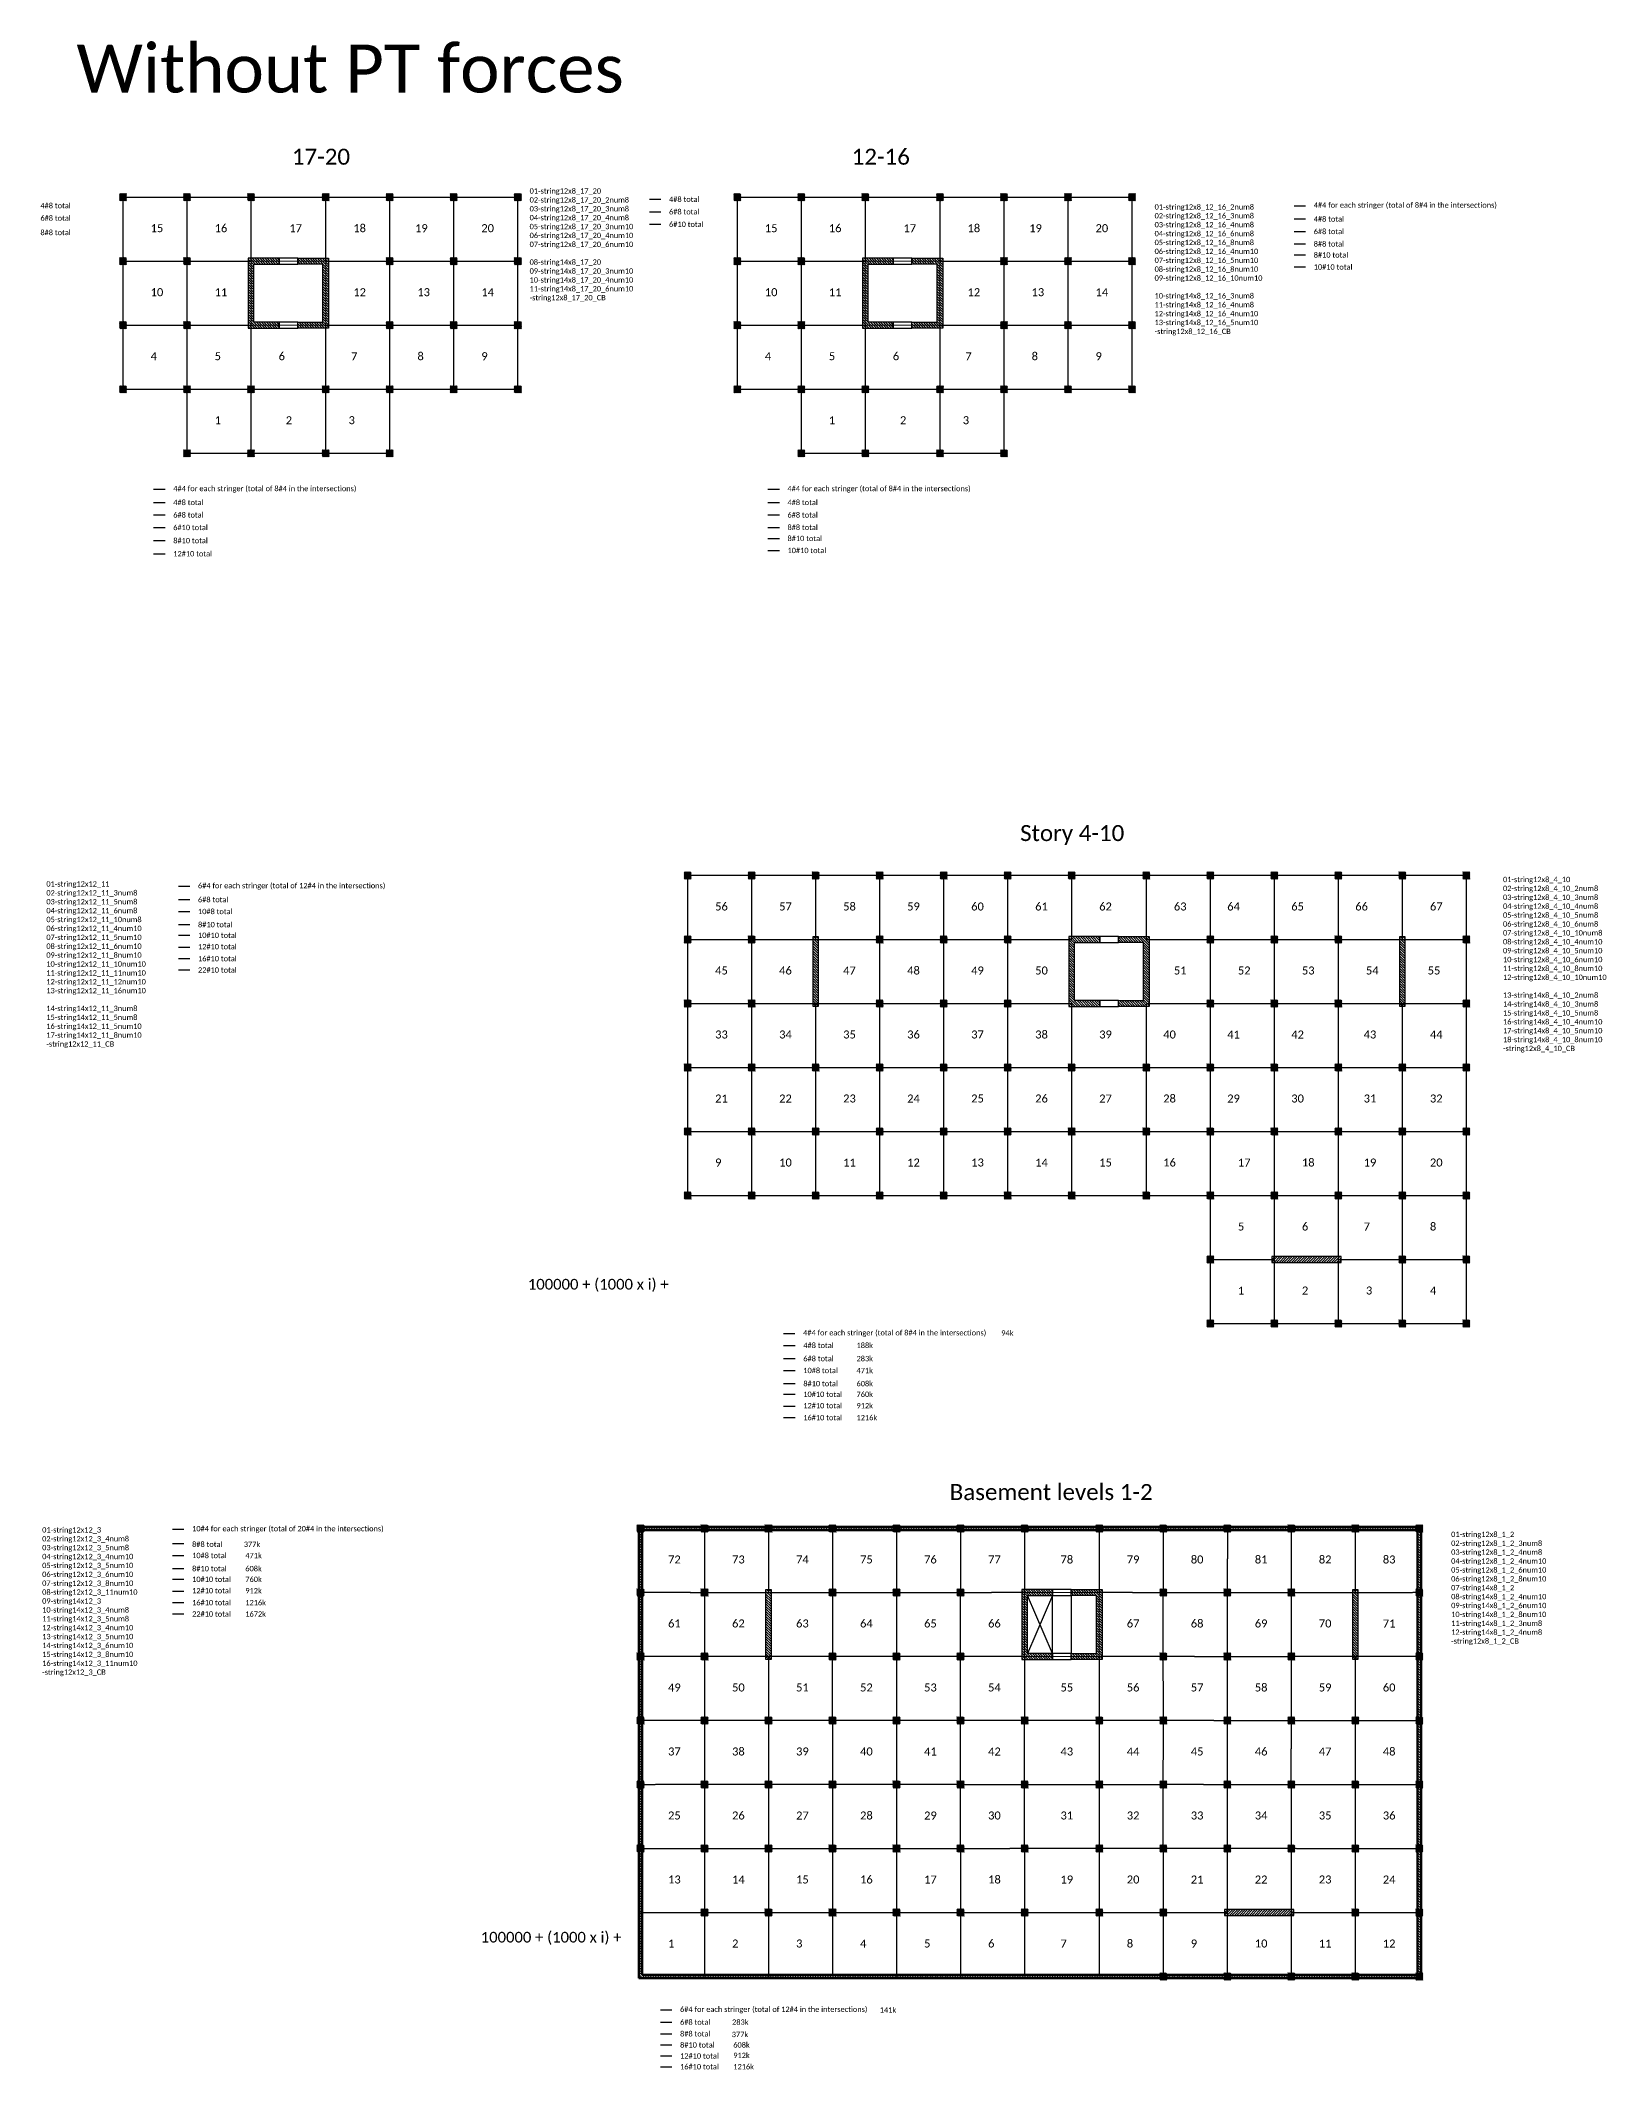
# Model space of a CAD drawing. Header units: inches. Extents: x -30573 to 11520, y -22457 to 4202.
# Drawn here: x 4475 to 11520, y -22271 to -13142 of the extents above; entities that cross this region are included whole.
import ezdxf

# ---------------------------------------------------------------- set-up
doc = ezdxf.new("R2010")
doc.units = ezdxf.units.IN
doc.set_wipeout_variables(frame=1)
for name, color, linetype, lineweight in [('ACERO1', 6, 'Continuous', 50), ('ACERO2', 5, 'Continuous', 30), ('ACERO3', 4, 'Continuous', 25), ('ACERO4', 3, 'Continuous', 20), ('ACERO5', 2, 'Continuous', 20), ('ACERO6', 1, 'Continuous', 20), ('ACERO7', 8, 'Continuous', 20), ('CONCRETO1', 6, 'Continuous', 50), ('CONCRETO2', 5, 'Continuous', 30), ('CONCRETO3', 4, 'Continuous', 25), ('CONCRETO7', 8, 'Continuous', 9), ('LAMARILLO', 2, 'Continuous', 15), ('PONDERA AZUL', 168, 'Continuous', 15), ('TEXTO', 1, 'Continuous', 13)]:
    doc.layers.add(name, color=color, linetype=linetype, lineweight=lineweight)
doc.styles.add('CopyA1_16', font='calibri.ttf', dxfattribs={"height": 24})
pattern_1 = [(135, (12349.972, -21948.888), (-5.61266, -5.61266), [])]
pattern_2 = [(135, (12561.908, -19010.805), (-5.61266, -5.61266), [])]
pattern_3 = [(135, (8869.8594, -15958.828), (-5.61266, -5.61266), [])]
pattern_4 = [(135, (11633.36, -15958.828), (-5.61266, -5.61266), [])]

# ---------------------------------------------------------------- blocks, each defined once
blk = doc.blocks.new('C32x32')
blk.add_wipeout([(-16, -16), (16, -16), (16, 16), (-16, 16)]).dxf.layer = 'CONCRETO2'
at = {"layer": 'CONCRETO7'}
h = blk.add_hatch(dxfattribs=at)
h.set_pattern_fill('ANSI31', color=256)
h.set_pattern_definition([(45, (8374.7102, -1283.7708), (-2.245064, 2.245064), [])])
h.paths.add_polyline_path([(-16, -16), (16, -16), (16, 16), (-16, 16)])

msp = doc.modelspace()

# ---------------------------------------------------------------- hatches: boundary and pattern name
at = {"layer": 'CONCRETO7'}
h = msp.add_hatch(dxfattribs=at)
h.set_pattern_fill('ANSI31', color=256, scale=2.5, angle=90)
h.set_pattern_definition(pattern_3)
h.paths.add_polyline_path([(5548.363, -14410.026), (5435.363, -14410.026), (5435.363, -14148.026), (5548.363, -14148.026), (5548.363, -14122.026), (5409.363, -14122.026), (5409.363, -14436.026), (5548.363, -14436.026)])
h = msp.add_hatch(dxfattribs=at)
h.set_pattern_fill('ANSI31', color=256, scale=2.5, angle=90)
h.set_pattern_definition(pattern_3)
h.paths.add_polyline_path([(5632.363, -14410.026), (5745.363, -14410.026), (5745.363, -14148.026), (5632.363, -14148.026), (5632.363, -14122.026), (5771.363, -14122.026), (5771.363, -14436.026), (5632.363, -14436.026)])
h = msp.add_hatch(dxfattribs=at)
h.set_pattern_fill('ANSI31', color=256, scale=2.5, angle=90)
h.set_pattern_definition(pattern_4)
h.paths.add_polyline_path([(8311.863, -14410.026), (8198.863, -14410.026), (8198.863, -14148.026), (8311.863, -14148.026), (8311.863, -14122.026), (8172.863, -14122.026), (8172.863, -14436.026), (8311.863, -14436.026)])
h = msp.add_hatch(dxfattribs=at)
h.set_pattern_fill('ANSI31', color=256, scale=2.5, angle=90)
h.set_pattern_definition(pattern_4)
h.paths.add_polyline_path([(8395.863, -14410.026), (8508.863, -14410.026), (8508.863, -14148.026), (8395.863, -14148.026), (8395.863, -14122.026), (8534.863, -14122.026), (8534.863, -14436.026), (8395.863, -14436.026)])
h = msp.add_hatch(dxfattribs=at)
h.set_pattern_fill('ANSI31', color=256, scale=2.5, angle=90)
h.set_pattern_definition([(135, (14299.379, -31512.325), (-5.61266, -5.61266), [])])
h.paths.add_polyline_path([(7949.411, -17175.003), (7949.411, -17487.003), (7975.411, -17487.003), (7975.411, -17175.003)])
h = msp.add_hatch(dxfattribs=at)
h.set_pattern_fill('ANSI31', color=256, scale=2.5, angle=90)
h.set_pattern_definition(pattern_2)
h.paths.add_polyline_path([(9240.411, -17462.003), (9127.411, -17462.003), (9127.411, -17200.003), (9240.411, -17200.003), (9240.411, -17174.003), (9101.411, -17174.003), (9101.411, -17488.003), (9240.411, -17488.003)])
h = msp.add_hatch(dxfattribs=at)
h.set_pattern_fill('ANSI31', color=256, scale=2.5, angle=90)
h.set_pattern_definition(pattern_2)
h.paths.add_polyline_path([(9324.411, -17462.003), (9437.411, -17462.003), (9437.411, -17200.003), (9324.411, -17200.003), (9324.411, -17174.003), (9463.411, -17174.003), (9463.411, -17488.003), (9324.411, -17488.003)])
h = msp.add_hatch(dxfattribs=at)
h.set_pattern_fill('ANSI31', color=256, scale=2.5, angle=90)
h.set_pattern_definition([(135, (16939.379, -31512.325), (-5.61266, -5.61266), [])])
h.paths.add_polyline_path([(10589.411, -17175.003), (10589.411, -17487.003), (10615.411, -17487.003), (10615.411, -17175.003)])
h = msp.add_hatch(dxfattribs=at)
h.set_pattern_fill('ANSI31', color=256, scale=2.5)
h.set_pattern_definition([(45, (-4010.9106, -24963.971), (-5.61266, 5.61266), [])])
h.paths.add_polyline_path([(10326.411, -18614.003), (10014.411, -18614.003), (10014.411, -18640.003), (10326.411, -18640.003)])
h = msp.add_hatch(dxfattribs=at)
h.set_pattern_fill('ANSI31', color=256, scale=2.5, angle=90)
h.set_pattern_definition([(135, (24199.979, -12228.119), (-5.61266, -5.61266), [])])
h.paths.add_polyline_path([(7166.475, -21861.086), (7166.475, -19829.086), (10686.475, -19829.086), (10686.475, -21861.086)])
h.paths.add_polyline_path([(7182.475, -21845.086), (7182.475, -19845.086), (10670.475, -19845.086), (10670.475, -21845.086)], flags=16)
h = msp.add_hatch(dxfattribs=at)
h.set_pattern_fill('ANSI31', color=256, scale=2.5, angle=90)
h.set_pattern_definition([(135, (14087.4425, -34450.408), (-5.61266, -5.61266), [])])
h.paths.add_polyline_path([(7737.475, -20113.086), (7737.475, -20425.086), (7763.475, -20425.086), (7763.475, -20113.086)])
h = msp.add_hatch(dxfattribs=at)
h.set_pattern_fill('ANSI31', color=256, scale=2.5, angle=90)
h.set_pattern_definition(pattern_1)
h.paths.add_polyline_path([(9028.475, -20400.086), (8915.475, -20400.086), (8915.475, -20138.086), (9028.475, -20138.086), (9028.475, -20112.086), (8889.475, -20112.086), (8889.475, -20426.086), (9028.475, -20426.086)])
h = msp.add_hatch(dxfattribs=at)
h.set_pattern_fill('ANSI31', color=256, scale=2.5, angle=90)
h.set_pattern_definition(pattern_1)
h.paths.add_polyline_path([(9112.475, -20400.086), (9225.475, -20400.086), (9225.475, -20138.086), (9112.475, -20138.086), (9112.475, -20112.086), (9251.475, -20112.086), (9251.475, -20426.086), (9112.475, -20426.086)])
h = msp.add_hatch(dxfattribs=at)
h.set_pattern_fill('ANSI31', color=256, scale=2.5, angle=90)
h.set_pattern_definition([(135, (16727.4425, -34450.408), (-5.61266, -5.61266), [])])
h.paths.add_polyline_path([(10377.475, -20113.086), (10377.475, -20425.086), (10403.475, -20425.086), (10403.475, -20113.086)])
h = msp.add_hatch(dxfattribs=at)
h.set_pattern_fill('ANSI31', color=256, scale=2.5)
h.set_pattern_definition([(45, (-4222.847, -27902.054), (-5.61266, 5.61266), [])])
h.paths.add_polyline_path([(10114.475, -21552.086), (9802.475, -21552.086), (9802.475, -21578.086), (10114.475, -21578.086)])

# ---------------------------------------------------------------- linework, layer by layer
at = {"layer": 'ACERO1', "const_width": 6}
for points in [[(6334.363, -13847.026), (6622.363, -13847.026)], [(6622.363, -14711.026), (6622.363, -13847.026)], [(10114.27, -13886.073), (10167.645, -13886.073)], [(6334.363, -14711.026), (6622.363, -14711.026)], [(5134.363, -14999.026), (6046.363, -14999.026)], [(4983.156, -15161.55), (5036.531, -15161.55)], [(7746.657, -15161.55), (7800.031, -15161.55)], [(5094.373, -16948.397), (5147.748, -16948.397)], [(7386.411, -16899.003), (7674.411, -16899.003)], [(7386.411, -18339.003), (7386.411, -16899.003)], [(7674.411, -17475.003), (7674.411, -16899.003)], [(8250.411, -17187.003), (8250.411, -16899.003)], [(7386.411, -17475.003), (7674.411, -17475.003)], [(10890.411, -17475.003), (10602.411, -17475.003)], [(7386.411, -17763.003), (7674.411, -17763.003)], [(8250.411, -18339.003), (8250.411, -17763.003)], [(8538.411, -18339.003), (8538.411, -17763.003)], [(7386.411, -18051.003), (7674.411, -18051.003)], [(7674.411, -18339.003), (7674.411, -18051.003)], [(8826.411, -18339.003), (8826.411, -18051.003)], [(10602.411, -18051.003), (10890.411, -18051.003)], [(7386.411, -18339.003), (7674.411, -18339.003)], [(10602.411, -18339.003), (10890.411, -18339.003)], [(9738.411, -18915.003), (9738.411, -18627.003)], [(10026.411, -18915.003), (10026.411, -18627.003)], [(10314.411, -18915.003), (10314.411, -18627.003)], [(7816.885, -18960.199), (7870.259, -18960.199)], [(10890.411, -18915.003), (9738.411, -18915.003)], [(5067.906, -19841.639), (5121.28, -19841.639)], [(7462.475, -20413.086), (7462.475, -19837.086)], [(8038.475, -20413.086), (8038.475, -19837.086)], [(8326.475, -20125.086), (8326.475, -19837.086)], [(8614.475, -20125.086), (8614.475, -19837.086)], [(10102.475, -20125.086), (10102.475, -19837.086)], [(7174.475, -20125.086), (8038.715, -20125.327)], [(10678.475, -20125.086), (10102.991, -20126.306)], [(7174.475, -20413.086), (8038.475, -20413.086)], [(10678.475, -20413.086), (10102.588, -20412.274)], [(7174.475, -20701.086), (8038.555, -20700.351)], [(10678.475, -20701.736), (9526.475, -20700.924)], [(7174.475, -20989.086), (8613.647, -20988.351)], [(7462.475, -21853.086), (7462.475, -20989.086)], [(7750.475, -21853.086), (7750.475, -20989.086)], [(8038.475, -21853.086), (8038.475, -20989.086)], [(8326.475, -21853.086), (8326.475, -20989.086)], [(10678.475, -20989.736), (9526.475, -20988.924)], [(9814.475, -21853.086), (9814.475, -20989.086)], [(10102.475, -21853.086), (10102.475, -20989.086)], [(7174.475, -21277.086), (8614.475, -21277.086)], [(8614.475, -21853.086), (8614.561, -21277.086)], [(9526.475, -21853.086), (9526.475, -21277.086)], [(10678.475, -21277.54), (9814.475, -21276.728)], [(10390.475, -21853.086), (10390.475, -21277.086)], [(7174.475, -21565.086), (8902.475, -21565.086)], [(8902.475, -21853.086), (8902.475, -21565.086)], [(9238.475, -21853.086), (9238.475, -21565.086)], [(7263.393, -22004.116), (7316.767, -22004.116)]]:
    msp.add_lwpolyline(points, dxfattribs=at)
at = {"layer": 'ACERO2', "const_width": 6}
for points in [[(4846.363, -13847.026), (5134.363, -13847.026)], [(4846.363, -14711.026), (4846.363, -13847.026)], [(6046.363, -14711.026), (6046.363, -13847.026)], [(6046.363, -13847.026), (6334.363, -13847.026)], [(6334.363, -14711.026), (6334.363, -13847.026)], [(7213.792, -13856.975), (7267.166, -13856.975)], [(7609.863, -14711.026), (7609.863, -13847.026)], [(8809.863, -14999.026), (8809.863, -13847.026)], [(9097.863, -13847.026), (9385.863, -13847.026)], [(9097.863, -14711.026), (9097.863, -13847.026)], [(9385.863, -14711.026), (9385.863, -13847.026)], [(10114.27, -13945.65), (10167.645, -13945.65)], [(6334.363, -14135.026), (6622.363, -14135.026)], [(9097.863, -14135.026), (9385.863, -14135.026)], [(6334.363, -14423.026), (6622.363, -14423.026)], [(9097.863, -14423.026), (9385.863, -14423.026)], [(4846.363, -14711.026), (5134.363, -14711.026)], [(5134.363, -14999.026), (5134.363, -14711.026)], [(6046.363, -14711.026), (6334.363, -14711.026)], [(6046.363, -14999.026), (6046.363, -14711.026)], [(7897.863, -14999.026), (7897.863, -14711.026)], [(7897.863, -14711.026), (7897.863, -14711.026)], [(9097.863, -14711.026), (9385.863, -14711.026)], [(8809.863, -14999.026), (8521.863, -14999.026)], [(4983.156, -15221.128), (5036.531, -15221.128)], [(7746.657, -15221.128), (7800.031, -15221.128)], [(8250.411, -16899.003), (7674.411, -16899.003)], [(8538.411, -17763.003), (8538.411, -16899.003)], [(10026.411, -17187.003), (10026.411, -16899.003)], [(10314.411, -17187.003), (10314.411, -16899.003)], [(10314.411, -16899.003), (10890.411, -16899.003)], [(10890.411, -17187.003), (10890.411, -16899.003)], [(5094.373, -17008.146), (5147.748, -17008.146)], [(7386.411, -17187.003), (7674.411, -17187.003)], [(8250.411, -17763.003), (8250.411, -17187.003)], [(10314.411, -17187.003), (10890.411, -17187.003)], [(10314.411, -18627.003), (10314.411, -17187.003)], [(7674.411, -17475.003), (7962.411, -17475.003)], [(7674.411, -17475.003), (7674.411, -18051.003)], [(10314.411, -17475.003), (10602.411, -17475.003)], [(8250.411, -17763.003), (7674.411, -17763.003)], [(8826.411, -18051.003), (8826.411, -17763.003)], [(10026.411, -17763.003), (10314.411, -17763.003)], [(10026.411, -18627.003), (10026.411, -17763.003)], [(10890.411, -17763.003), (10314.411, -17763.003)], [(7962.411, -18051.003), (7674.411, -18051.003)], [(7962.411, -18339.003), (7962.411, -18051.003)], [(10602.411, -18051.003), (10314.411, -18051.003)], [(8538.411, -18339.003), (7674.411, -18339.003)], [(10602.411, -18339.003), (10314.411, -18339.003)], [(10602.411, -18915.003), (10602.411, -18339.003)], [(10890.411, -18915.003), (10890.411, -18339.003)], [(7817.865, -19013.878), (7871.24, -19013.878)], [(8902.475, -20125.086), (8902.475, -19837.086)], [(5067.906, -19905.828), (5121.28, -19905.828)], [(8326.595, -20125.327), (8902.475, -20125.086)], [(9814.355, -20125.327), (9238.475, -20125.086)], [(7750.475, -20413.086), (7750.475, -20701.086)], [(8326.955, -20413.086), (8615.075, -20413.086)], [(9814.355, -20413.178), (9238.475, -20412.937)], [(8901.256, -20989.086), (8901.256, -20701.086)], [(9238.475, -20701.086), (9238.475, -20989.086)], [(9526.475, -21565.086), (9814.595, -21565.086)], [(7263.393, -22161.549), (7316.767, -22161.549)]]:
    msp.add_lwpolyline(points, dxfattribs=at)
at = {"layer": 'ACERO3', "const_width": 6}
for points in [[(5134.363, -14711.026), (5134.363, -13847.026)], [(7609.863, -13847.026), (7897.863, -13847.026)], [(7897.863, -14711.026), (7897.863, -13847.026)], [(8521.863, -14135.026), (8521.863, -13847.026)], [(7213.792, -13913.169), (7267.166, -13913.169)], [(10114.27, -14001.844), (10167.645, -14001.844)], [(7609.863, -14135.026), (7897.863, -14135.026)], [(9097.863, -14135.026), (8809.863, -14135.026)], [(7609.863, -14711.026), (7897.863, -14711.026)], [(7897.863, -14999.026), (8521.863, -14999.026)], [(4983.156, -15277.321), (5036.531, -15277.321)], [(7746.657, -15277.321), (7800.031, -15277.321)], [(8250.411, -16899.003), (8538.411, -16899.003)], [(8826.411, -16899.003), (8826.411, -17763.003)], [(9450.411, -17187.003), (9450.411, -16899.003)], [(9738.411, -17187.003), (9738.411, -16899.003)], [(10026.411, -16899.003), (10314.411, -16899.003)], [(5094.373, -17061.621), (5147.748, -17061.621)], [(7674.411, -17187.003), (8250.411, -17187.003)], [(10026.411, -17187.003), (10026.411, -17763.003)], [(10890.411, -17187.003), (10890.411, -18339.003)], [(7962.411, -17475.003), (8250.411, -17475.003)], [(10026.411, -17475.003), (10314.411, -17475.003)], [(7962.411, -17763.003), (7962.411, -18051.003)], [(8250.411, -17763.003), (8538.411, -17763.003)], [(9738.411, -17763.003), (10026.411, -17763.003)], [(7962.411, -18051.003), (8538.411, -18051.003)], [(9114.411, -18339.003), (9114.411, -18051.003)], [(9450.411, -18339.003), (9450.411, -18051.003)], [(9738.411, -18051.003), (10314.411, -18051.003)], [(10602.411, -18051.003), (10602.411, -18339.003)], [(8538.411, -18339.003), (9114.411, -18339.003)], [(10026.411, -18339.003), (10314.411, -18339.003)], [(10602.411, -18627.003), (10890.411, -18627.003)], [(7817.865, -19073.367), (7871.24, -19073.367)], [(7750.475, -20125.086), (7750.475, -19837.086)], [(9526.475, -20125.086), (9526.475, -19837.086)], [(9815.694, -19837.086), (9814.475, -20989.086)], [(10390.475, -20125.086), (10390.475, -19837.086)], [(5067.906, -19959.303), (5121.28, -19959.303)], [(8326.355, -20125.327), (8038.235, -20125.327)], [(8326.716, -20125.086), (8326.475, -20989.086)], [(8613.647, -20989.086), (8613.647, -20125.086)], [(9814.595, -20125.327), (10102.715, -20125.327)], [(10102.993, -20125.086), (10101.775, -20989.086)], [(7462.716, -20413.086), (7462.475, -20989.086)], [(8038.235, -20413.086), (8038.475, -20989.086)], [(8326.355, -20413.086), (8038.235, -20413.086)], [(9814.595, -20413.178), (10102.715, -20413.178)], [(7750.475, -20987.933), (7750.475, -20699.933)], [(8902.475, -20700.937), (8038.235, -20701.086)], [(9527.694, -20701.086), (8902.475, -20700.937)], [(9526.475, -20701.089), (9525.256, -21277.089)], [(10390.475, -20701.086), (10390.475, -21277.086)], [(8613.329, -20989.043), (8613.329, -21277.043)], [(9525.866, -20989.086), (8614.475, -20989.086)], [(9814.475, -21276.728), (8614.235, -21277.086)], [(8902.475, -21277.086), (8902.475, -21565.086)], [(9238.475, -21277.086), (9238.475, -21565.086)], [(8902.475, -21565.086), (9238.475, -21565.086)], [(10678.475, -21565.086), (10390.355, -21565.086)], [(7263.393, -22058.861), (7316.767, -22058.861)]]:
    msp.add_lwpolyline(points, dxfattribs=at)
at = {"layer": 'ACERO4', "const_width": 6}
for points in [[(6046.363, -13847.026), (5134.363, -13847.026)], [(5758.363, -14135.026), (5758.363, -13847.026)], [(8185.863, -13847.026), (7897.863, -13847.026)], [(7213.792, -13969.57), (7267.166, -13969.57)], [(4846.363, -14135.026), (5134.363, -14135.026)], [(5134.363, -14135.026), (5422.363, -14135.026)], [(5758.363, -14135.026), (6046.363, -14135.026)], [(6334.363, -14135.026), (6046.363, -14135.026)], [(7897.863, -14135.026), (8185.863, -14135.026)], [(10114.27, -14107.54), (10167.645, -14107.54)], [(4846.363, -14423.026), (5134.363, -14423.026)], [(6334.363, -14423.026), (6046.363, -14423.026)], [(8809.863, -14423.026), (8521.863, -14423.026)], [(8521.863, -14423.026), (8521.863, -14711.026)], [(6046.363, -14711.026), (5134.363, -14711.026)], [(5758.363, -14999.026), (5758.363, -14711.026)], [(8809.863, -14711.026), (7897.863, -14711.026)], [(8185.863, -14999.026), (8185.863, -14711.026)], [(4983.156, -15333.722), (5036.531, -15333.722)], [(7746.657, -15383.017), (7800.031, -15383.017)], [(7962.411, -16899.003), (7962.411, -17187.003)], [(8826.411, -16899.003), (8538.411, -16899.003)], [(10026.411, -16899.003), (9738.411, -16899.003)], [(10602.411, -17187.003), (10602.411, -16899.003)], [(5094.373, -17120.656), (5147.748, -17120.656)], [(8538.411, -17187.003), (8250.411, -17187.003)], [(9738.411, -17187.003), (9738.411, -18051.003)], [(10314.411, -17187.003), (10026.411, -17187.003)], [(8538.411, -17475.003), (8250.411, -17475.003)], [(9738.411, -17763.003), (8538.411, -17763.003)], [(10602.411, -18051.003), (10602.411, -17763.003)], [(9450.411, -18051.003), (8538.411, -18051.003)], [(9450.411, -18051.003), (9738.411, -18051.003)], [(9738.411, -18627.003), (9738.411, -18051.003)], [(10026.411, -18339.003), (9114.411, -18339.003)], [(10026.411, -18627.003), (9738.411, -18627.003)], [(7817.865, -19126.842), (7871.24, -19126.842)], [(9238.475, -20125.086), (9238.475, -19837.086)], [(5067.906, -20018.338), (5121.28, -20018.338)], [(9526.475, -20701.086), (9525.256, -20125.086)], [(10390.475, -20413.086), (10390.475, -20701.086)], [(8901.256, -20989.086), (8901.256, -21277.086)], [(9238.475, -20989.086), (9238.475, -21277.086)], [(9238.475, -21565.086), (9526.595, -21565.086)], [(10102.475, -21565.086), (10390.595, -21565.086)], [(7263.393, -22111.376), (7316.767, -22111.376)]]:
    msp.add_lwpolyline(points, dxfattribs=at)
at = {"layer": 'ACERO5', "const_width": 6}
for points in [[(5422.363, -14135.026), (5422.363, -13847.026)], [(8185.863, -14135.026), (8185.863, -13847.026)], [(8185.863, -13847.026), (8809.863, -13847.026)], [(10114.27, -14161.672), (10167.645, -14161.672)], [(5134.363, -14423.026), (5422.363, -14423.026)], [(6046.363, -14423.026), (5758.363, -14423.026)], [(5758.363, -14711.026), (5758.363, -14423.026)], [(7897.863, -14423.026), (8185.863, -14423.026)], [(8185.863, -14423.026), (8185.863, -14711.026)], [(5422.363, -14999.026), (5422.363, -14711.026)], [(4983.156, -15392.813), (5036.531, -15392.813)], [(7746.657, -15437.15), (7800.031, -15437.15)], [(9114.411, -16899.003), (9114.411, -17187.003)], [(5094.373, -17168.733), (5147.748, -17168.733)], [(7962.411, -17763.003), (7962.411, -17475.003)], [(8826.411, -17475.003), (8538.411, -17475.003)], [(10026.411, -17475.003), (9738.411, -17475.003)], [(10602.411, -18627.003), (10314.411, -18627.003)], [(7817.865, -19185.877), (7871.24, -19185.877)], [(5067.906, -20066.415), (5121.28, -20066.415)], [(9238.475, -20701.086), (9238.475, -20413.086)], [(7263.393, -22259.452), (7316.767, -22259.452)]]:
    msp.add_lwpolyline(points, dxfattribs=at)
at = {"layer": 'ACERO6', "const_width": 6}
for points in [[(9097.863, -13847.026), (8809.863, -13847.026)], [(10114.27, -14057.824), (10167.645, -14057.824)], [(8521.863, -14135.026), (8809.863, -14135.026)], [(5422.363, -14711.026), (5422.363, -14423.026)], [(7609.863, -14423.026), (7897.863, -14423.026)], [(8809.863, -14423.026), (9097.863, -14423.026)], [(8521.863, -14999.026), (8521.863, -14711.026)], [(8809.863, -14711.026), (9097.863, -14711.026)], [(7746.657, -15333.302), (7800.031, -15333.302)], [(4983.156, -15451.954), (5036.531, -15451.954)], [(8826.411, -16899.003), (9738.411, -16899.003)], [(5094.373, -17222.56), (5147.748, -17222.56)], [(10026.411, -17187.003), (9738.411, -17187.003)], [(9114.411, -17763.003), (9114.411, -17475.003)], [(9738.411, -17475.003), (9450.411, -17475.003)], [(9114.411, -17763.003), (9114.411, -18051.003)], [(9450.411, -17763.003), (9450.411, -18051.003)], [(7817.865, -19233.954), (7871.24, -19233.954)], [(5067.906, -20120.242), (5121.28, -20120.242)], [(8900.339, -20413.086), (8612.219, -20413.086)], [(8902.475, -20413.086), (8902.475, -20701.086)], [(7263.393, -22210.975), (7316.767, -22210.975)]]:
    msp.add_lwpolyline(points, dxfattribs=at)
at = {"layer": 'ACERO7', "const_width": 6}
for points in [[(9114.411, -17187.003), (8826.411, -17187.003)], [(9450.411, -17187.003), (9738.411, -17187.003)], [(5094.373, -17324.883), (5147.748, -17324.883)], [(9450.411, -17763.003), (9450.411, -17475.003)], [(7817.865, -19338.943), (7871.24, -19338.943)], [(5067.906, -20222.565), (5121.28, -20222.565)]]:
    msp.add_lwpolyline(points, dxfattribs=at)
at = {"layer": 'CONCRETO1'}
for points in [[(7166.475, -21861.086), (7166.475, -19829.086), (10686.475, -19829.086), (10686.475, -21861.086)], [(7182.475, -21845.086), (7182.475, -19845.086), (10670.475, -19845.086), (10670.475, -21845.086)]]:
    msp.add_lwpolyline(points, close=True, dxfattribs=at)
at = {"layer": 'CONCRETO3'}
for p, q in [((9028.475, -20400.086), (8915.475, -20138.086)), ((9028.475, -20138.086), (8915.475, -20400.086)), ((9028.475, -20400.086), (9028.475, -20138.086)), ((9112.475, -20138.086), (9112.475, -20400.086))]:
    msp.add_line(p, q, dxfattribs=at)
for points in [[(5548.363, -14410.026), (5435.363, -14410.026), (5435.363, -14148.026), (5548.363, -14148.026), (5548.363, -14122.026), (5409.363, -14122.026), (5409.363, -14436.026), (5548.363, -14436.026)], [(5548.363, -14148.026), (5632.363, -14148.026), (5632.363, -14122.026), (5548.363, -14122.026)], [(5632.363, -14410.026), (5745.363, -14410.026), (5745.363, -14148.026), (5632.363, -14148.026), (5632.363, -14122.026), (5771.363, -14122.026), (5771.363, -14436.026), (5632.363, -14436.026)], [(8311.863, -14410.026), (8198.863, -14410.026), (8198.863, -14148.026), (8311.863, -14148.026), (8311.863, -14122.026), (8172.863, -14122.026), (8172.863, -14436.026), (8311.863, -14436.026)], [(8311.863, -14148.026), (8395.863, -14148.026), (8395.863, -14122.026), (8311.863, -14122.026)], [(8395.863, -14410.026), (8508.863, -14410.026), (8508.863, -14148.026), (8395.863, -14148.026), (8395.863, -14122.026), (8534.863, -14122.026), (8534.863, -14436.026), (8395.863, -14436.026)], [(5548.363, -14436.026), (5632.363, -14436.026), (5632.363, -14410.026), (5548.363, -14410.026)], [(8311.863, -14436.026), (8395.863, -14436.026), (8395.863, -14410.026), (8311.863, -14410.026)], [(7949.411, -17175.003), (7949.411, -17487.003), (7975.411, -17487.003), (7975.411, -17175.003)], [(9240.411, -17462.003), (9127.411, -17462.003), (9127.411, -17200.003), (9240.411, -17200.003), (9240.411, -17174.003), (9101.411, -17174.003), (9101.411, -17488.003), (9240.411, -17488.003)], [(9240.411, -17200.003), (9324.411, -17200.003), (9324.411, -17174.003), (9240.411, -17174.003)], [(9324.411, -17462.003), (9437.411, -17462.003), (9437.411, -17200.003), (9324.411, -17200.003), (9324.411, -17174.003), (9463.411, -17174.003), (9463.411, -17488.003), (9324.411, -17488.003)], [(10589.411, -17175.003), (10589.411, -17487.003), (10615.411, -17487.003), (10615.411, -17175.003)], [(9240.411, -17488.003), (9324.411, -17488.003), (9324.411, -17462.003), (9240.411, -17462.003)], [(10326.411, -18614.003), (10014.411, -18614.003), (10014.411, -18640.003), (10326.411, -18640.003)], [(7737.475, -20113.086), (7737.475, -20425.086), (7763.475, -20425.086), (7763.475, -20113.086)], [(9028.475, -20400.086), (8915.475, -20400.086), (8915.475, -20138.086), (9028.475, -20138.086), (9028.475, -20112.086), (8889.475, -20112.086), (8889.475, -20426.086), (9028.475, -20426.086)], [(9028.475, -20138.086), (9112.475, -20138.086), (9112.475, -20112.086), (9028.475, -20112.086)], [(9112.475, -20400.086), (9225.475, -20400.086), (9225.475, -20138.086), (9112.475, -20138.086), (9112.475, -20112.086), (9251.475, -20112.086), (9251.475, -20426.086), (9112.475, -20426.086)], [(10377.475, -20113.086), (10377.475, -20425.086), (10403.475, -20425.086), (10403.475, -20113.086)], [(9028.475, -20426.086), (9112.475, -20426.086), (9112.475, -20400.086), (9028.475, -20400.086)], [(10114.475, -21552.086), (9802.475, -21552.086), (9802.475, -21578.086), (10114.475, -21578.086)]]:
    msp.add_lwpolyline(points, close=True, dxfattribs=at)
at = {"layer": 'CONCRETO7'}
for points in [[(4846.363, -14135.026), (5134.363, -14135.026), (5134.363, -13847.026), (4846.363, -13847.026)], [(5134.363, -14135.026), (5422.363, -14135.026), (5422.363, -13847.026), (5134.363, -13847.026)], [(5422.363, -14135.026), (5758.363, -14135.026), (5758.363, -13847.026), (5422.363, -13847.026)], [(5758.363, -14135.026), (6046.363, -14135.026), (6046.363, -13847.026), (5758.363, -13847.026)], [(6046.363, -14135.026), (6334.363, -14135.026), (6334.363, -13847.026), (6046.363, -13847.026)], [(6334.363, -14135.026), (6622.363, -14135.026), (6622.363, -13847.026), (6334.363, -13847.026)], [(7609.863, -14135.026), (7897.863, -14135.026), (7897.863, -13847.026), (7609.863, -13847.026)], [(7897.863, -14135.026), (8185.863, -14135.026), (8185.863, -13847.026), (7897.863, -13847.026)], [(8185.863, -14135.026), (8521.863, -14135.026), (8521.863, -13847.026), (8185.863, -13847.026)], [(8521.863, -14135.026), (8809.863, -14135.026), (8809.863, -13847.026), (8521.863, -13847.026)], [(8809.863, -14135.026), (9097.863, -14135.026), (9097.863, -13847.026), (8809.863, -13847.026)], [(9097.863, -14135.026), (9385.863, -14135.026), (9385.863, -13847.026), (9097.863, -13847.026)], [(4846.363, -14423.026), (5134.363, -14423.026), (5134.363, -14135.026), (4846.363, -14135.026)], [(5134.363, -14423.026), (5422.363, -14423.026), (5422.363, -14135.026), (5134.363, -14135.026)], [(5758.363, -14423.026), (6046.363, -14423.026), (6046.363, -14135.026), (5758.363, -14135.026)], [(6046.363, -14423.026), (6334.363, -14423.026), (6334.363, -14135.026), (6046.363, -14135.026)], [(6334.363, -14423.026), (6622.363, -14423.026), (6622.363, -14135.026), (6334.363, -14135.026)], [(7609.863, -14423.026), (7897.863, -14423.026), (7897.863, -14135.026), (7609.863, -14135.026)], [(7897.863, -14423.026), (8185.863, -14423.026), (8185.863, -14135.026), (7897.863, -14135.026)], [(8521.863, -14423.026), (8809.863, -14423.026), (8809.863, -14135.026), (8521.863, -14135.026)], [(8809.863, -14423.026), (9097.863, -14423.026), (9097.863, -14135.026), (8809.863, -14135.026)], [(9097.863, -14423.026), (9385.863, -14423.026), (9385.863, -14135.026), (9097.863, -14135.026)], [(4846.363, -14711.026), (5134.363, -14711.026), (5134.363, -14423.026), (4846.363, -14423.026)], [(5134.363, -14711.026), (5422.363, -14711.026), (5422.363, -14423.026), (5134.363, -14423.026)], [(5422.363, -14711.026), (5758.363, -14711.026), (5758.363, -14423.026), (5422.363, -14423.026)], [(5758.363, -14711.026), (6046.363, -14711.026), (6046.363, -14423.026), (5758.363, -14423.026)], [(6046.363, -14711.026), (6334.363, -14711.026), (6334.363, -14423.026), (6046.363, -14423.026)], [(6334.363, -14711.026), (6622.363, -14711.026), (6622.363, -14423.026), (6334.363, -14423.026)], [(7609.863, -14711.026), (7897.863, -14711.026), (7897.863, -14423.026), (7609.863, -14423.026)], [(7897.863, -14711.026), (8185.863, -14711.026), (8185.863, -14423.026), (7897.863, -14423.026)], [(8185.863, -14711.026), (8521.863, -14711.026), (8521.863, -14423.026), (8185.863, -14423.026)], [(8521.863, -14711.026), (8809.863, -14711.026), (8809.863, -14423.026), (8521.863, -14423.026)], [(8809.863, -14711.026), (9097.863, -14711.026), (9097.863, -14423.026), (8809.863, -14423.026)], [(9097.863, -14711.026), (9385.863, -14711.026), (9385.863, -14423.026), (9097.863, -14423.026)], [(5134.363, -14999.026), (5422.363, -14999.026), (5422.363, -14711.026), (5134.363, -14711.026)], [(5422.363, -14999.026), (5758.363, -14999.026), (5758.363, -14711.026), (5422.363, -14711.026)], [(5758.363, -14999.026), (6046.363, -14999.026), (6046.363, -14711.026), (5758.363, -14711.026)], [(7897.863, -14999.026), (8185.863, -14999.026), (8185.863, -14711.026), (7897.863, -14711.026)], [(8185.863, -14999.026), (8521.863, -14999.026), (8521.863, -14711.026), (8185.863, -14711.026)], [(8521.863, -14999.026), (8809.863, -14999.026), (8809.863, -14711.026), (8521.863, -14711.026)], [(8902.475, -20413.086), (9238.475, -20413.086), (9238.475, -20125.086), (8902.475, -20125.086)]]:
    msp.add_lwpolyline(points, close=True, dxfattribs=at)
at = {"layer": 'PONDERA AZUL', "const_width": 6}
for points in [[(8538.411, -17187.003), (8826.411, -17187.003)], [(5094.373, -17273.722), (5147.748, -17273.722)], [(8826.411, -17475.003), (9114.411, -17475.003)], [(10602.411, -17475.003), (10602.411, -17763.003)], [(7817.865, -19287.781), (7871.24, -19287.781)], [(5067.906, -20171.403), (5121.28, -20171.403)]]:
    msp.add_lwpolyline(points, dxfattribs=at)

# ---------------------------------------------------------------- texts
at = {"layer": 'LAMARILLO', "char_height": 36, "attachment_point": 4, "style": 'CopyA1_16'}
for s, insert in [('16', (5258.381, -13986.586)), ('18', (5882.381, -13986.586)), ('16', (8021.882, -13986.586)), ('18', (8645.882, -13986.586)), ('15', (4970.381, -13986.586)), ('17', (5594.381, -13986.586)), ('19', (6160.136, -13986.586)), ('20', (6458.381, -13986.586)), ('15', (7733.882, -13986.586)), ('17', (8357.882, -13986.586)), ('19', (8923.636, -13986.586)), ('20', (9221.882, -13986.586)), ('10', (4970.381, -14274.586)), ('11', (5258.381, -14274.586)), ('12', (5882.381, -14274.586)), ('13', (6170.381, -14274.586)), ('14', (6458.381, -14274.586)), ('10', (7733.882, -14274.586)), ('11', (8021.882, -14274.586)), ('12', (8645.882, -14274.586)), ('13', (8933.882, -14274.586)), ('14', (9221.882, -14274.586)), ('4', (4970.381, -14562.586)), ('5', (5258.381, -14562.586)), ('6', (5546.381, -14562.586)), ('7', (5872.639, -14562.586)), ('8', (6170.885, -14562.586)), ('9', (6458.381, -14562.586)), ('4', (7733.882, -14562.586)), ('5', (8021.882, -14562.586)), ('6', (8309.882, -14562.586)), ('7', (8636.14, -14562.586)), ('8', (8934.385, -14562.586)), ('9', (9221.882, -14562.586)), ('1', (5258.381, -14850.586)), ('2', (5578.382, -14850.586)), ('3', (5861.048, -14850.586)), ('1', (8021.882, -14850.586)), ('2', (8341.882, -14850.586)), ('3', (8624.549, -14850.586)), ('56', (7510.43, -17038.563)), ('57', (7798.43, -17038.563)), ('58', (8086.43, -17038.563)), ('59', (8374.43, -17038.563)), ('60', (8662.43, -17038.563)), ('61', (8950.43, -17038.563)), ('62', (9238.43, -17038.563)), ('63', (9574.43, -17038.563)), ('64', (9814.43, -17038.563)), ('65', (10102.43, -17038.563)), ('66', (10390.43, -17038.563)), ('67', (10726.43, -17038.563)), ('45', (7510.43, -17326.563)), ('46', (7798.43, -17326.563)), ('47', (8086.43, -17326.563)), ('48', (8374.43, -17326.563)), ('49', (8662.43, -17326.563)), ('50', (8950.43, -17326.563)), ('51', (9574.43, -17326.563)), ('52', (9862.43, -17326.563)), ('53', (10150.43, -17326.563)), ('54', (10438.43, -17326.563)), ('55', (10716.184, -17326.563)), ('33', (7510.43, -17614.563)), ('34', (7798.43, -17614.563)), ('35', (8086.43, -17614.563)), ('36', (8374.43, -17614.563)), ('37', (8662.43, -17614.563)), ('38', (8950.43, -17614.563)), ('39', (9238.43, -17614.563)), ('40', (9526.43, -17614.563)), ('41', (9814.43, -17614.563)), ('42', (10102.43, -17614.563)), ('43', (10428.184, -17614.563)), ('44', (10726.43, -17614.563)), ('21', (7510.43, -17902.563)), ('22', (7798.43, -17902.563)), ('23', (8086.43, -17902.563)), ('24', (8374.43, -17902.563)), ('25', (8662.43, -17902.563)), ('26', (8950.43, -17902.563)), ('27', (9238.43, -17902.563)), ('28', (9526.43, -17902.563)), ('29', (9814.43, -17902.563)), ('30', (10102.43, -17902.563)), ('31', (10428.184, -17902.563)), ('32', (10726.43, -17902.563)), ('9', (7510.43, -18190.563)), ('10', (7798.43, -18190.563)), ('11', (8086.43, -18190.563)), ('12', (8374.43, -18190.563)), ('13', (8662.43, -18190.563)), ('14', (8950.43, -18190.563)), ('15', (9238.43, -18190.563)), ('16', (9526.43, -18190.563)), ('17', (9862.43, -18190.563)), ('18', (10150.43, -18190.563)), ('19', (10428.184, -18190.563)), ('20', (10726.43, -18190.563)), ('5', (9862.43, -18478.563)), ('6', (10150.43, -18478.563)), ('7', (10428.184, -18478.563)), ('8', (10726.43, -18478.563)), ('1', (9862.43, -18766.563)), ('2', (10150.43, -18766.563)), ('3', (10438.43, -18766.563)), ('4', (10726.43, -18766.563)), ('72', (7298.494, -19976.646)), ('73', (7586.494, -19976.646)), ('74', (7874.494, -19976.646)), ('75', (8162.494, -19976.646)), ('77', (8738.494, -19976.646)), ('78', (9064.248, -19976.646)), ('79', (9362.494, -19976.646)), ('80', (9650.494, -19976.646)), ('81', (9938.494, -19976.646)), ('82', (10226.494, -19976.646)), ('83', (10514.494, -19976.646)), ('61', (7298.494, -20264.646)), ('62', (7586.494, -20264.646)), ('63', (7874.494, -20264.646)), ('64', (8162.494, -20264.646)), ('65', (8450.494, -20264.646)), ('66', (8738.494, -20264.646)), ('67', (9362.494, -20264.646)), ('68', (9650.494, -20264.646)), ('69', (9938.494, -20264.646)), ('70', (10226.494, -20264.646)), ('71', (10514.494, -20264.646)), ('49', (7298.494, -20552.646)), ('50', (7586.494, -20552.646)), ('51', (7874.494, -20552.646)), ('52', (8162.494, -20552.646)), ('53', (8450.494, -20552.646)), ('54', (8738.494, -20552.646)), ('55', (9064.248, -20552.646)), ('56', (9362.494, -20552.646)), ('57', (9650.494, -20552.646)), ('58', (9938.494, -20552.646)), ('59', (10226.494, -20552.646)), ('60', (10514.494, -20552.646)), ('37', (7298.494, -20840.646)), ('38', (7586.494, -20840.646)), ('39', (7874.494, -20840.646)), ('40', (8162.494, -20840.646)), ('41', (8450.494, -20840.646)), ('42', (8738.494, -20840.646)), ('43', (9064.248, -20840.646)), ('44', (9362.494, -20840.646)), ('45', (9650.494, -20840.646)), ('46', (9938.494, -20840.646)), ('47', (10226.494, -20840.646)), ('48', (10514.494, -20840.646)), ('25', (7298.494, -21128.646)), ('26', (7586.494, -21128.646)), ('27', (7874.494, -21128.646)), ('28', (8162.494, -21128.646)), ('29', (8450.494, -21128.646)), ('30', (8738.494, -21128.646)), ('31', (9064.248, -21128.646)), ('32', (9362.494, -21128.646)), ('33', (9650.494, -21128.646)), ('34', (9938.494, -21128.646)), ('35', (10226.494, -21128.646)), ('36', (10514.494, -21128.646)), ('13', (7298.494, -21416.646)), ('14', (7586.494, -21416.646)), ('15', (7874.494, -21416.646)), ('16', (8162.494, -21416.646)), ('17', (8450.494, -21416.646)), ('18', (8738.494, -21416.646)), ('19', (9064.248, -21416.646)), ('20', (9362.494, -21416.646)), ('21', (9650.494, -21416.646)), ('22', (9938.494, -21416.646)), ('23', (10226.494, -21416.646)), ('24', (10514.494, -21416.646)), ('1', (7298.494, -21704.646)), ('2', (7586.494, -21704.646)), ('3', (7874.494, -21704.646)), ('4', (8162.494, -21704.646)), ('5', (8450.494, -21704.646)), ('6', (8738.494, -21704.646)), ('7', (9064.248, -21704.646)), ('8', (9362.494, -21704.646)), ('9', (9650.494, -21704.646)), ('10', (9938.494, -21704.646)), ('11', (10226.494, -21704.646)), ('12', (10514.494, -21704.646))]:
    msp.add_mtext(s, dxfattribs=dict(at, insert=insert))
at = {"layer": 'LAMARILLO', "insert": (8450.494, -19976.646), "char_height": 36, "width": 175.1039, "attachment_point": 4, "style": 'CopyA1_16'}
msp.add_mtext('76', dxfattribs=at)
at = {"layer": 'TEXTO', "attachment_point": 4, "style": 'CopyA1_16'}
for s, insert, char_height in [('Without PT forces', (4636.306, -13269.261), 216), ('17-20', (5605.768, -13665.16), 72), ('12-16', (8124.618, -13665.16), 72), ('\\A1;4#8 total', (4474.667, -13884.963), 24), ('\\A1;01-string12x8_17_20\\P02-string12x8_17_20_2num8\\P03-string12x8_17_20_3num8\\P04-string12x8_17_20_4num8\\P05-string12x8_17_20_3num10\\P06-string12x8_17_20_4num10\\P07-string12x8_17_20_6num10\\P\\P08-string14x8_17_20\\P09-string14x8_17_20_3num10\\P10-string14x8_17_20_4num10\\P11-string14x8_17_20_6num10\\P-string12x8_17_20_CB', (6675.496, -14062.191), 24), ('\\A1;4#8 total', (7303.031, -13856.448), 24), ('\\A1;4#4 for each stringer (total of 8#4 in the intersections)', (10203.509, -13885.546), 24), ('\\A1;6#8 total', (4474.667, -13941.156), 24), ('\\A1;6#8 total', (7303.031, -13912.642), 24), ('\\A1;6#10 total', (7303.031, -13969.043), 24), ('\\A1;01-string12x8_12_16_2num8\\P02-string12x8_12_16_3num8\\P03-string12x8_12_16_4num8\\P04-string12x8_12_16_6num8\\P05-string12x8_12_16_8num8\\P06-string12x8_12_16_4num10\\P07-string12x8_12_16_5num10\\P08-string12x8_12_16_8num10\\P09-string12x8_12_16_10num10\\P\\P10-string14x8_12_16_3num8\\P11-string14x8_12_16_4num8\\P12-string14x8_12_16_4num10\\P13-string14x8_12_16_5num10\\P-string12x8_12_16_CB', (9487.495, -14173.843), 24), ('\\A1;4#8 total', (10203.509, -13945.124), 24), ('\\A1;8#8 total', (4474.667, -14005.965), 24), ('\\A1;8#8 total', (10203.509, -14057.298), 24), ('\\A1;6#8 total', (10203.509, -14001.317), 24), ('\\A1;8#10 total', (10203.509, -14107.013), 24), ('\\A1;10#10 total', (10203.509, -14161.146), 24), ('\\A1;4#4 for each stringer (total of 8#4 in the intersections)', (5072.395, -15161.024), 24), ('\\A1;4#4 for each stringer (total of 8#4 in the intersections)', (7835.895, -15161.024), 24), ('\\A1;4#8 total', (5072.395, -15220.601), 24), ('\\A1;4#8 total', (7835.895, -15220.601), 24), ('\\A1;6#8 total', (5072.395, -15276.795), 24), ('\\A1;6#10 total', (5072.395, -15333.195), 24), ('\\A1;8#8 total', (7835.895, -15332.775), 24), ('\\A1;6#8 total', (7835.895, -15276.795), 24), ('\\A1;8#10 total', (5072.395, -15392.286), 24), ('\\A1;8#10 total', (7835.895, -15382.49), 24), ('\\A1;10#10 total', (7835.895, -15436.623), 24), ('\\A1;12#10 total', (5072.395, -15451.427), 24), ('Story 4-10', (8882.525, -16717.137), 72), ('\\A1;01-string12x12_11\\P02-string12x12_11_3num8\\P03-string12x12_11_5num8\\P04-string12x12_11_6num8\\P05-string12x12_11_10num8\\P06-string12x12_11_4num10\\P07-string12x12_11_5num10\\P08-string12x12_11_6num10\\P09-string12x12_11_8num10\\P10-string12x12_11_10num10\\P11-string12x12_11_11num10\\P12-string12x12_11_12num10\\P13-string12x12_11_16num10\\P\\P14-string14x12_11_3num8\\P15-string14x12_11_5num8\\P16-string14x12_11_5num10\\P17-string14x12_11_8num10\\P-string12x12_11_CB', (4501.228, -17300.207), 24), ('\\A1;6#4 for each stringer (total of 12#4 in the intersections)', (5183.612, -16947.87), 24), ('\\A1;01-string12x8_4_10\\P02-string12x8_4_10_2num8\\P03-string12x8_4_10_3num8\\P04-string12x8_4_10_4num8\\P05-string12x8_4_10_5num8\\P06-string12x8_4_10_6num8\\P07-string12x8_4_10_10num8\\P08-string12x8_4_10_4num10\\P09-string12x8_4_10_5num10\\P10-string12x8_4_10_6num10\\P11-string12x8_4_10_8num10\\P12-string12x8_4_10_10num10\\P\\P13-string14x8_4_10_2num8\\P14-string14x8_4_10_3num8\\P15-string14x8_4_10_5num8\\P16-string14x8_4_10_4num10\\P17-string14x8_4_10_5num10\\P18-string14x8_4_10_8num10\\P-string12x8_4_10_CB', (11055.09, -17300.207), 24), ('\\A1;6#8 total', (5183.612, -17007.619), 24), ('\\A1;10#8 total', (5183.612, -17061.094), 24), ('\\A1;8#10 total', (5183.612, -17120.129), 24), ('\\A1;10#10 total', (5183.612, -17168.207), 24), ('\\A1;12#10 total', (5183.612, -17219.368), 24), ('\\A1;22#10 total', (5183.612, -17324.356), 24), ('\\A1;16#10 total', (5183.612, -17273.195), 24), ('100000 + (1000 x i) +', (6667.727, -18743.244), 48), ('\\A1;4#4 for each stringer (total of 8#4 in the intersections)', (7906.124, -18959.672), 24), ('\\A1;94k', (8797.705, -18957.504), 24), ('\\A1;4#8 total', (7907.104, -19013.351), 24), ('\\A1;6#8 total', (7907.104, -19072.84), 24), ('\\A1;283k', (8146.536, -19072.84), 24), ('\\A1;188k', (8146.536, -19013.351), 24), ('\\A1;10#8 total', (7907.104, -19126.315), 24), ('\\A1;471k', (8146.536, -19126.315), 24), ('\\A1;8#10 total', (7907.104, -19185.35), 24), ('\\A1;10#10 total', (7907.104, -19233.427), 24), ('\\A1;608k', (8146.536, -19185.35), 24), ('\\A1;760k', (8146.536, -19233.427), 24), ('\\A1;12#10 total', (7907.104, -19284.589), 24), ('\\A1;16#10 total', (7907.104, -19338.416), 24), ('\\A1;912k', (8146.536, -19284.589), 24), ('\\A1;1216k', (8146.536, -19338.416), 24), ('Basement levels 1-2', (8565.748, -19673.6), 72), ('\\A1;8#8 total', (5157.144, -19908.396), 24), ('\\A1;10#4 for each stringer (total of 20#4 in the intersections)', (5157.144, -19841.112), 24), ('\\A1;377k', (5389.599, -19908.396), 24), ('\\A1;01-string12x8_1_2\\P02-string12x8_1_2_3num8\\P03-string12x8_1_2_4num8\\P04-string12x8_1_2_4num10\\P05-string12x8_1_2_6num10\\P06-string12x8_1_2_8num10\\P07-string14x8_1_2\\P08-string14x8_1_2_4num10\\P09-string14x8_1_2_6num10\\P10-string14x8_1_2_8num10\\P11-string14x8_1_2_3num8\\P12-string14x8_1_2_4num8\\P-string12x8_1_2_CB', (10821.917, -20106.702), 24), ('\\A1;10#8 total', (5157.144, -19958.776), 24), ('\\A1;471k', (5396.577, -19958.776), 24), ('\\A1;8#10 total', (5157.144, -20017.811), 24), ('\\A1;10#10 total', (5157.144, -20065.888), 24), ('\\A1;608k', (5396.577, -20017.811), 24), ('\\A1;760k', (5396.577, -20065.888), 24), ('\\A1;12#10 total', (5157.144, -20117.05), 24), ('\\A1;16#10 total', (5157.144, -20170.876), 24), ('\\A1;912k', (5396.577, -20117.05), 24), ('\\A1;1216k', (5396.577, -20170.876), 24), ('\\A1;22#10 total', (5157.144, -20222.038), 24), ('\\A1;1672k', (5396.577, -20222.038), 24), ('100000 + (1000 x i) +', (6455.791, -21681.327), 48), ('\\A1;6#4 for each stringer (total of 12#4 in the intersections)', (7352.631, -22003.589), 24), ('\\A1;141k', (8250.894, -22003.589), 24), ('\\A1;6#8 total', (7352.631, -22058.334), 24), ('\\A1;283k', (7586.517, -22058.334), 24), ('\\A1;8#8 total', (7352.631, -22110.849), 24), ('\\A1;8#10 total', (7352.631, -22161.022), 24), ('\\A1;377k', (7585.086, -22113.944), 24), ('\\A1;608k', (7592.064, -22161.022), 24), ('\\A1;12#10 total', (7352.631, -22210.448), 24), ('\\A1;16#10 total', (7352.631, -22258.926), 24), ('\\A1;912k', (7592.064, -22207.782), 24), ('\\A1;1216k', (7592.064, -22258.926), 24)]:
    msp.add_mtext(s, dxfattribs=dict(at, insert=insert, char_height=char_height))
at = {"layer": 'TEXTO', "insert": (4482.551, -20166.512), "char_height": 24, "width": 358.51588, "attachment_point": 4, "style": 'CopyA1_16'}
msp.add_mtext('\\A1;01-string12x12_3\\P02-string12x12_3_4num8\\P03-string12x12_3_5num8\\P04-string12x12_3_4num10\\P05-string12x12_3_5num10\\P06-string12x12_3_6num10\\P07-string12x12_3_8num10\\P08-string12x12_3_11num10\\P09-string14x12_3\\P10-string14x12_3_4num8\\P11-string14x12_3_5num8\\P12-string14x12_3_4num10\\P13-string14x12_3_5num10\\P14-string14x12_3_6num10\\P15-string14x12_3_8num10\\P16-string14x12_3_11num10\\P-string12x12_3_CB', dxfattribs=at)

# ---------------------------------------------------------------- next in the draw order: block references
at = {"layer": 'TEXTO'}
for p in [(4846.363, -13847.026), (5134.363, -13847.026), (5422.363, -13847.026), (5758.363, -13847.026), (6046.363, -13847.026), (6334.363, -13847.026), (6622.363, -13847.026), (7609.863, -13847.026), (7897.863, -13847.026), (8185.863, -13847.026), (8521.863, -13847.026), (8809.863, -13847.026), (9097.863, -13847.026), (9385.863, -13847.026), (4846.363, -14135.026), (5134.363, -14135.026), (6046.363, -14135.026), (6334.363, -14135.026), (6622.363, -14135.026), (7609.863, -14135.026), (7897.863, -14135.026), (8809.863, -14135.026), (9097.863, -14135.026), (9385.863, -14135.026), (4846.363, -14423.026), (5134.363, -14423.026), (6046.363, -14423.026), (6334.363, -14423.026), (6622.363, -14423.026), (7609.863, -14423.026), (7897.863, -14423.026), (8809.863, -14423.026), (9097.863, -14423.026), (9385.863, -14423.026), (4846.363, -14711.026), (5134.363, -14711.026), (5422.363, -14711.026), (5758.363, -14711.026), (6046.363, -14711.026), (6334.363, -14711.026), (6622.363, -14711.026), (7609.863, -14711.026), (7897.863, -14711.026), (8185.863, -14711.026), (8521.863, -14711.026), (8809.863, -14711.026), (9097.863, -14711.026), (9385.863, -14711.026), (5134.363, -14999.026), (5422.363, -14999.026), (5758.363, -14999.026), (6046.363, -14999.026), (7897.863, -14999.026), (8185.863, -14999.026), (8521.863, -14999.026), (8809.863, -14999.026), (7386.411, -16899.003), (7674.411, -16899.003), (7962.411, -16899.003), (8250.411, -16899.003), (8538.411, -16899.003), (8826.411, -16899.003), (9114.411, -16899.003), (9450.411, -16899.003), (9738.411, -16899.003), (10026.411, -16899.003), (10314.411, -16899.003), (10602.411, -16899.003), (10890.411, -16899.003), (7386.411, -17187.003), (7674.411, -17187.003), (8250.411, -17187.003), (8538.411, -17187.003), (8826.411, -17187.003), (9738.411, -17187.003), (10026.411, -17187.003), (10314.411, -17187.003), (10890.411, -17187.003), (7386.411, -17475.003), (7674.411, -17475.003), (8250.411, -17475.003), (8538.411, -17475.003), (8826.411, -17475.003), (9738.411, -17475.003), (10026.411, -17475.003), (10314.411, -17475.003), (10890.411, -17475.003), (7386.411, -17763.003), (7674.411, -17763.003), (7962.411, -17763.003), (8250.411, -17763.003), (8538.411, -17763.003), (8826.411, -17763.003), (9114.411, -17763.003), (9450.411, -17763.003), (9738.411, -17763.003), (10026.411, -17763.003), (10314.411, -17763.003), (10602.411, -17763.003), (10890.411, -17763.003), (7386.411, -18051.003), (7674.411, -18051.003), (7962.411, -18051.003), (8250.411, -18051.003), (8538.411, -18051.003), (8826.411, -18051.003), (9114.411, -18051.003), (9450.411, -18051.003), (9738.411, -18051.003), (10026.411, -18051.003), (10314.411, -18051.003), (10602.411, -18051.003), (10890.411, -18051.003), (7386.411, -18339.003), (7674.411, -18339.003), (7962.411, -18339.003), (8250.411, -18339.003), (8538.411, -18339.003), (8826.411, -18339.003), (9114.411, -18339.003), (9450.411, -18339.003), (9738.411, -18339.003), (10026.411, -18339.003), (10314.411, -18339.003), (10602.411, -18339.003), (10890.411, -18339.003), (9738.411, -18627.003), (10602.411, -18627.003), (10890.411, -18627.003), (9738.411, -18915.003), (10026.411, -18915.003), (10314.411, -18915.003), (10602.411, -18915.003), (10890.411, -18915.003), (7174.475, -19837.086), (7462.475, -19837.086), (7750.475, -19837.086), (8038.475, -19837.086), (8326.475, -19837.086), (8614.475, -19837.086), (8902.475, -19837.086), (9238.475, -19837.086), (9526.475, -19837.086), (9814.475, -19837.086), (10102.475, -19837.086), (10390.475, -19837.086), (10678.475, -19837.086), (7174.475, -20125.086), (7462.475, -20125.086), (8038.475, -20125.086), (8326.475, -20125.086), (8614.475, -20125.086), (9526.475, -20125.086), (9814.475, -20125.086), (10102.475, -20125.086), (10678.475, -20125.086), (7174.475, -20413.086), (7462.475, -20413.086), (8038.475, -20413.086), (8326.475, -20413.086), (8614.475, -20413.086), (9526.475, -20413.086), (9814.475, -20413.086), (10102.475, -20413.086), (10678.475, -20413.086), (7174.475, -20701.086), (7462.475, -20701.086), (7750.475, -20701.086), (8038.475, -20701.086), (8326.475, -20701.086), (8614.475, -20701.086), (8902.475, -20701.086), (9238.475, -20701.086), (9526.475, -20701.086), (9814.475, -20701.086), (10102.475, -20701.086), (10390.475, -20701.086), (10678.475, -20701.086), (7174.475, -20989.086), (7462.475, -20989.086), (7750.475, -20989.086), (8038.475, -20989.086), (8326.475, -20989.086), (8614.475, -20989.086), (8902.475, -20989.086), (9238.475, -20989.086), (9526.475, -20989.086), (9814.475, -20989.086), (10102.475, -20989.086), (10390.475, -20989.086), (10678.475, -20989.086), (7174.475, -21277.086), (7462.475, -21277.086), (7750.475, -21277.086), (8038.475, -21277.086), (8326.475, -21277.086), (8614.475, -21277.086), (8902.475, -21277.086), (9238.475, -21277.086), (9526.475, -21277.086), (9814.475, -21277.086), (10102.475, -21277.086), (10390.475, -21277.086), (10678.475, -21277.086), (7462.475, -21565.086), (7750.475, -21565.086), (8038.475, -21565.086), (8326.475, -21565.086), (8614.475, -21565.086), (8902.475, -21565.086), (9238.475, -21565.086), (9526.475, -21565.086), (10390.475, -21565.086), (10678.475, -21565.086), (9526.475, -21853.086), (9814.475, -21853.086), (10102.475, -21853.086), (10390.475, -21853.086), (10678.475, -21853.086)]:
    msp.add_blockref('C32x32', p, dxfattribs=at)

doc.saveas('drawing.dxf')
